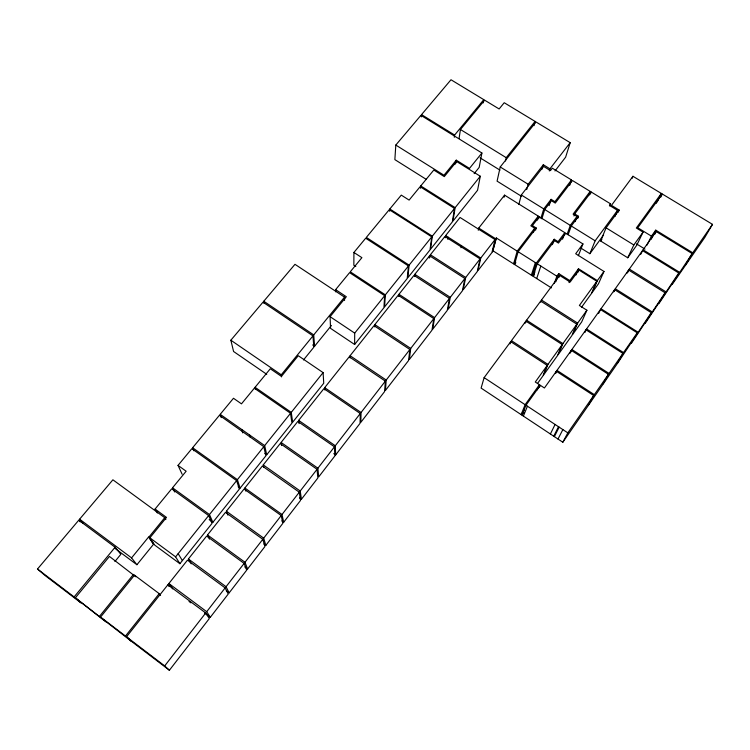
<?xml version="1.0" encoding="UTF-8"?>
<svg xmlns="http://www.w3.org/2000/svg" width="750" height="750" viewBox="0 0 750 750"><rect width="100%" height="100%" fill="white"/><g stroke="black" fill="none" stroke-linecap="round" stroke-linejoin="round"><path stroke-width="1.12" d="M408.469 265.959L385.341 294.853L384.581 306.9L407.213 278.512L408.469 265.959L365.672 238.219L353.916 252.459L353.85 265.275L355.809 266.55M335.625 289.641L346.331 296.728L330.084 316.678L330.553 328.359L354.619 344.484L354.703 333.122L384.675 295.688L349.584 272.644L335.625 289.641L335.691 291.853M299.062 423.609L298.65 420.375L323.878 388.669L360.272 413.522L360.056 423.337L335.663 454.931L333.778 453.619M385.359 381.141L361.059 412.5L360.834 422.334L384.581 391.584L385.359 381.141L349.219 356.803L324.675 387.656L324.816 389.953M374.719 326.916L374.831 324.609L398.175 295.256L433.819 318.609L431.972 330.206L409.369 359.484L410.709 348.431L433.819 318.609M389.662 211.256L389.803 208.997L401.278 195.113L409.116 200.091L420.113 186.694L454.528 208.425L452.316 221.934L430.556 249.234L432.309 236.175L454.528 208.425M384.675 295.688L383.925 307.725L354.619 344.484M474.15 173.634L479.175 167.4L481.912 153L420.919 115.341L395.803 145.059L394.866 159.628L426.3 179.4M409.884 349.491L386.212 380.044L385.416 390.497L408.562 360.525L409.884 349.491L373.997 325.659L350.081 355.725L350.091 357.909M398.747 296.494L398.944 294.3L414 275.372L449.475 298.397L447.3 310.359L432.712 329.241L434.578 317.625L449.475 298.397M421.303 116.925L421.528 114.619L450.994 79.753L483.787 99.656L483.206 102.919M409.125 265.144L407.85 277.706L430.012 249.909L431.756 236.869L389.25 209.681L366.328 237.422L409.125 265.144L431.756 236.869M420.497 188.25L420.741 185.934L433.8 170.034L444.291 176.606L456.591 161.503L480.291 176.241L477.553 190.275L452.925 221.166L455.156 207.637L480.291 176.241M414.572 276.581L414.825 274.331L429.581 255.778L464.897 278.503L462.394 290.812L448.097 309.319L450.291 297.338L464.897 278.503M429.272 258.094L429.581 255.778M430.087 257.072L430.397 254.756L444.928 236.484L480.075 258.9L477.272 271.547L463.181 289.781L465.703 277.462L480.075 258.9M454.294 137.297L454.622 135.037L483.787 99.656M459.047 138.6L460.444 129.506L484.622 100.163L499.134 108.966L504.216 102.731L535.087 121.416L534 125.653M455.184 164.156L455.691 160.856M455.747 163.463L456.262 160.162L469.491 168.394L481.912 153M445.284 237.787L445.622 235.612L460.05 217.481L495.037 239.597L491.925 252.572L477.938 270.675L480.769 258.019L495.037 239.597M447.825 239.362L448.172 237.188L445.622 235.612M460.978 247.744L461.381 245.597L448.172 237.188M478.275 230.259L478.734 228.066L504.572 195.141L538.256 216.113L536.925 220.556M554.991 170.963L565.631 157.172L570.197 142.669L536.016 121.978L500.222 166.978L497.081 181.144L521.475 196.294M505.472 160.978L506.222 157.669L535.087 121.416M504.075 197.25L504.572 195.141M496.322 237.947L492.553 251.756L496.322 237.947L517.2 251.137L513.591 263.897L493.181 250.941M518.803 204.469L521.316 194.981L543.562 166.387L550.453 170.606L552.319 168.206L571.5 179.944L569.709 185.297M526.716 189.572L528.159 184.238L543.328 164.756L549.947 168.806L549.3 170.972M534.919 272.091L532.2 275.709L514.509 264.478L518.137 251.728L536.222 228L532.416 225.619L539.222 216.713L564.844 232.669L562.547 239.194M542.081 169.116L543.328 164.756M537.609 383.334L542.812 376.088L547.238 365.4L510.712 341.663L484.125 377.634L481.106 388.097L521.138 414.619L524.475 409.959M533.372 232.584L534.694 228.206L530.85 225.797L538.256 216.113M538.556 218.934L539.222 216.713M535.566 230.184L536.222 228M540.909 218.231L543.759 208.912L551.1 199.331L554.916 201.684L571.5 179.944M541.866 218.831L544.725 209.512L551.447 200.719L555.272 203.081L572.456 180.534L590.203 191.391L588.638 195.609M549.131 205.612L551.1 199.331M531.347 275.166L535.369 262.613M509.991 343.894L510.712 341.663M532.2 275.709L536.241 263.166L554.222 239.25L558.094 241.669L564.844 232.669M510.788 342.703L511.444 340.678L525.881 321.141L562.228 344.559L557.494 355.622L543.516 375.094L547.959 364.397L562.228 344.559M551.4 287.897L533.166 276.319L537.225 263.784L554.597 240.656L558.478 243.075L565.819 233.278L582.947 243.938L578.353 255.722M536.691 278.559L540.825 266.062M525.169 323.241L525.881 321.141M525.862 322.294L526.575 320.203L540.694 301.097L576.872 324.188L571.847 335.625L558.169 354.684L562.913 343.594L576.872 324.188M552.394 244.641L554.222 239.25M540.712 302.203L541.481 300.038L559.65 275.428L570.15 282.047L578.953 270.038L596.869 281.288L591.487 293.484L581.587 307.191M567.159 234.169L570.3 225.384L576.966 216.497L573.113 214.116L590.203 191.391M573.956 215.963L574.697 213.909L591.169 191.981L610.584 203.869L609.731 205.941M568.125 234.769L571.275 225.994L578.541 216.291L574.697 213.909M575.109 221.625L576.966 216.497M577.8 218.334L578.541 216.291M554.259 283.387L556.884 276.216L558.787 273.637L569.812 280.594L569.016 282.628M555.769 281.869L558.787 273.637M558.891 277.481L559.65 275.428M590.381 194.091L591.169 191.981M576.019 274.978L578.494 268.762L597.356 280.603L591.966 292.819L598.462 283.809L603.984 271.444L575.691 253.753L582.947 243.938M578.128 272.1L578.953 270.038M521.138 414.619L525.122 404.691L539.428 384.731L535.284 382.022L547.238 365.4M521.962 415.162L525.966 405.244L540.262 385.275L544.416 387.994L556.35 371.278L593.709 395.55L588.188 405.637L562.819 442.228L521.962 415.162L523.959 412.369M523.387 416.109L527.428 406.209M581.128 248.25L589.875 253.706L595.144 240.806L617.522 210.356L609.441 205.406L610.584 203.869M537.291 389.887L539.428 384.731M539.409 387.338L540.262 385.275M661.331 193.434L636.337 228.019L643.059 232.144L636.788 245.166L627.731 257.775L600.619 240.966L606.094 227.85L619.163 210.066L611.475 205.359L632.962 176.287L661.331 193.434L657.291 201.834M614.906 216.544L617.522 210.356M632.053 178.434L632.962 176.287M618.281 212.128L619.163 210.066M555.422 373.387L556.35 371.278M555.581 373.575L556.978 370.397L571.275 350.381L608.438 374.316L602.625 384.806L588.787 404.766L594.328 394.659L608.438 374.316M586.903 310.238L577.641 323.119L572.606 334.575L581.681 321.928L586.903 310.238L579.375 305.466L596.869 281.288M569.925 353.372L571.275 350.381M570.534 352.509L571.884 349.519L585.956 329.822L622.931 353.428L609.047 373.444L603.225 383.944L616.838 364.303L623.522 352.584L637.247 332.812L600.45 309.525L586.547 328.988L585.122 332.081M585 331.884L585.956 329.822M598.612 313.416L600.994 308.766L614.616 289.688L651.225 312.666L617.419 363.478M627.731 257.775L633.834 244.969L643.059 232.144M613.65 291.694L614.616 289.688M613.828 291.769L615.281 288.75L628.622 270.066L665.053 292.744L631.406 343.303M656.156 203.381L657.656 200.259M660.75 197.156L662.278 194.006L712.5 224.353L704.775 237.478L685.388 265.444L692.766 252.797L712.5 224.353M627.103 273.169L628.622 270.066M627.816 272.166L629.334 269.072L642.516 250.612L678.759 272.981L645.244 323.344M550.388 433.997L555.084 424.462M640.575 254.522L643.088 249.806L656.138 231.525L692.212 253.594L684.844 266.231L672.188 284.475M646.987 245.128L651.459 236.156L655.753 230.156L692.766 252.797M651.225 239.194L655.753 230.156M654.628 234.534L656.138 231.525M553.716 436.2L558.497 426.713M554.381 436.641L559.172 427.162M557.991 439.031L562.866 429.6M562.819 442.228L567.816 432.863L593.709 395.55M692.212 253.594L658.856 303.703M597.356 280.603L603.984 271.444M662.278 194.006L637.781 227.766L651.459 236.156M589.875 253.706L603.6 234.994M600.619 240.966L601.969 239.119M569.812 280.594L578.494 268.762M533.166 276.319L534.525 274.5M513.591 263.897L515.644 261.188M514.509 264.478L515.869 262.688M517.2 251.137L534.694 228.206M169.397 670.247L209.316 618.553L205.716 612.975L167.869 584.794L126.497 636.806L132.112 641.841L169.397 670.247L164.7 665.906L126.497 636.806M204.75 613.162L210.291 617.297L228.234 594.056L225.141 587.906L187.463 560.156L168.872 583.528L172.716 588.891M226.303 590.803L229.134 592.894L246.731 570.103L244.125 563.409L206.625 536.072L188.391 558.984L191.231 563.841M244.762 566.944L247.584 568.997L264.947 546.516L262.809 539.297L225.478 512.362L207.506 534.966L209.484 539.147M263.944 544.041L265.819 545.391L282.881 523.284L281.212 515.55L244.05 489.019L226.378 511.228L227.878 515.147M281.812 520.931L283.669 522.263L300.534 500.428L299.297 492.206L262.312 466.059L244.866 487.997L245.812 491.119M299.522 497.925L301.425 499.266L317.85 477.994L317.053 469.294L280.238 443.531L263.241 464.897L263.756 467.1M164.7 665.906L205.716 612.975M210.291 617.297L206.719 611.691L225.141 587.906M229.134 592.894L226.059 586.716L244.125 563.409M247.584 568.997L244.997 562.284L262.809 539.297M265.819 545.391L263.7 538.144L281.212 515.55M283.669 522.263L282.009 514.509L299.297 492.206M301.425 499.266L300.216 491.025L317.053 469.294M334.462 446.831L334.847 455.981L318.684 476.925L317.897 468.206L334.462 446.831L297.816 421.434L281.091 442.453L281.634 445.547M335.663 454.931L335.287 445.753L360.272 413.522M549.947 168.806L570.197 142.669M155.072 509.053L166.5 517.416L149.859 537.844L154.744 545.119L179.887 563.7L212.072 523.322L208.65 515.578L171.703 488.803L155.072 509.053L157.425 513.009M209.166 519.647L212.869 522.328L239.344 489.103L236.625 480.628L191.841 448.678L178.031 465.394L182.128 474.216M238.191 486.816L240.094 488.166L265.856 455.85L263.812 446.672L219.412 415.294L192.619 447.741L193.866 450.797M264.862 453.497L266.7 454.791L291.938 423.122L290.541 413.278L254.325 388.209L241.481 403.847L233.475 398.269L220.2 414.347L221.213 417.628M125.484 636.038L159.225 593.653L134.494 575.166L100.575 617.062L125.484 636.038L131.128 641.091L75.338 597.844L109.444 556.434L134.803 576.019M179.887 563.7L175.612 556.847L208.65 515.578M212.869 522.328L209.466 514.556L236.625 480.628M240.094 488.166L237.394 479.672L263.812 446.672M266.7 454.791L264.675 445.594L290.541 413.278M323.1 372.609L323.738 383.231L292.65 422.231L291.262 412.369L323.1 372.609L298.266 355.725L281.419 376.397L270.3 368.766L255.066 387.309L255.506 389.381M99.544 616.275L133.472 574.397M136.922 564.731L153.553 544.247L148.65 536.944L131.569 557.888L136.922 564.731L114.769 548.222M303.506 359.944L313.837 347.213L312.975 335.887L262.978 302.184L230.85 340.209L233.578 351.488L266.737 374.306M312.656 344.953L314.569 346.247L331.453 325.444M153.553 544.247L148.884 537.122L164.728 517.697L112.894 479.803L79.603 519.197L83.25 523.472M281.569 376.913L281.25 374.794L312.975 335.887M314.569 346.247L313.725 334.903L344.522 297.131L294.975 264.319L263.775 301.247L264.131 303.431M456.262 160.162L443.981 175.228L395.803 145.059M174.656 491.981L172.528 487.8L186.141 471.225L178.031 465.394M114.928 561.516L120.834 554.316L115.088 547.238L78.769 520.181L37.5 569.025L45.206 575.634L80.981 602.888L74.128 596.925L37.5 569.025M74.128 596.925L115.088 547.238M460.444 129.506L506.222 157.669M636.403 243.816L645 249.113M643.088 249.806L679.331 272.156M606.094 227.85L633.834 244.969M421.528 114.619L454.622 135.037M500.222 166.978L528.159 184.238M480.066 157.828L499.978 170.137M521.316 194.981L543.759 208.912M544.725 209.512L570.3 225.384M571.275 225.994L595.144 240.806M629.334 269.072L665.756 291.722M615.281 288.75L651.881 311.709M420.741 185.934L455.156 207.637M518.137 251.728L536.241 263.166M537.225 263.784L556.884 276.216M478.734 228.066L495.675 238.772M600.994 308.766L637.781 332.034M541.481 300.038L577.641 323.119M586.547 328.988L623.522 352.584M389.803 208.997L432.309 236.175M461.381 245.597L480.769 258.019M430.397 254.756L465.703 277.462M526.575 320.203L562.913 343.594M571.884 349.519L609.047 373.444M414.825 274.331L450.291 297.338M511.444 340.678L547.959 364.397M556.978 370.397L594.328 394.659M353.916 252.459L361.894 257.662L350.259 271.819L385.341 294.853M398.944 294.3L434.578 317.625M484.125 377.634L525.122 404.691M525.966 405.244L567.816 432.863M374.831 324.609L410.709 348.431M330.084 316.678L354.703 333.122M350.081 355.725L386.212 380.044M263.775 301.247L313.725 334.903M324.675 387.656L361.059 412.5M220.2 414.347L264.675 445.594M230.85 340.209L281.25 374.794M255.066 387.309L291.262 412.369M298.65 420.375L335.287 445.753M281.091 442.453L317.897 468.206M263.241 464.897L300.216 491.025M192.619 447.741L237.394 479.672M244.866 487.997L282.009 514.509M226.378 511.228L263.7 538.144M172.528 487.8L209.466 514.556M207.506 534.966L244.997 562.284M188.391 558.984L226.059 586.716M149.859 537.844L175.612 556.847M168.872 583.528L206.719 611.691M79.603 519.197L131.569 557.888M189.047 601.472L190.894 602.85M105.797 621.797L75.338 597.844M78.769 520.181L80.231 521.887M134.494 575.166L135.825 576.778M159.225 593.653L160.575 595.378M167.869 584.794L169.153 586.566M178.162 553.659L182.372 560.578M164.728 517.697L165.853 519.619M241.856 429.703L242.709 432.881M249.637 435.028L250.162 437.119M344.522 297.131L344.559 300.413"/></g></svg>
